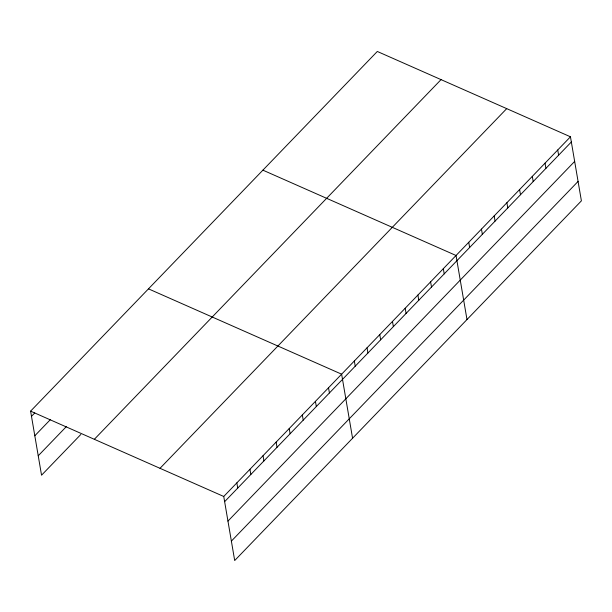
<?xml version="1.0" encoding="UTF-8"?>
<svg xmlns="http://www.w3.org/2000/svg" width="612" height="612" viewBox="0 0 612 612"><rect width="100%" height="100%" fill="white"/><g stroke="black" fill="none" stroke-linecap="round" stroke-linejoin="round"><path stroke-width="0.92" d="M80.845 434.443L41.547 475.203L30.6 411.142L377.306 51.462L570.453 136.797L581.4 200.858L234.694 560.538L223.747 496.47L570.453 136.797M31.487 416.336L34.762 412.939M34.807 435.767L50.528 419.457M38.227 455.779L66.387 426.564M94.34 439.301L441.045 79.621M160.007 468.318L506.713 108.638M224.635 501.664L571.34 141.992M227.955 521.095L574.66 161.415M231.374 541.107L578.08 181.427M262.892 170.159L456.039 255.487L466.987 319.548M148.479 288.856L341.626 374.184L352.573 438.246M30.6 411.142L223.747 496.47M557.739 149.978L558.626 155.18M545.024 163.167L545.912 168.361M532.31 176.355L533.197 181.55M519.603 189.544L520.491 194.738M506.889 202.733L507.776 207.927M494.175 215.921L495.062 221.116M481.46 229.11L482.348 234.304M468.746 242.298L469.641 247.493M443.325 268.676L444.213 273.87M430.611 281.864L431.498 287.059M417.897 295.053L418.784 300.247M405.19 308.241L406.077 313.436M392.476 321.43L393.363 326.624M379.761 334.619L380.649 339.813M367.047 347.807L367.934 353.002M354.34 360.996L355.228 366.19M328.529 387.771L329.417 392.965M315.425 401.357L316.32 406.552M302.328 414.944L303.215 420.138M289.231 428.53L290.119 433.724M276.134 442.124L277.022 447.318M263.038 455.711L263.925 460.905M249.941 469.297L250.828 474.491M236.844 482.883L237.731 488.078"/></g></svg>
